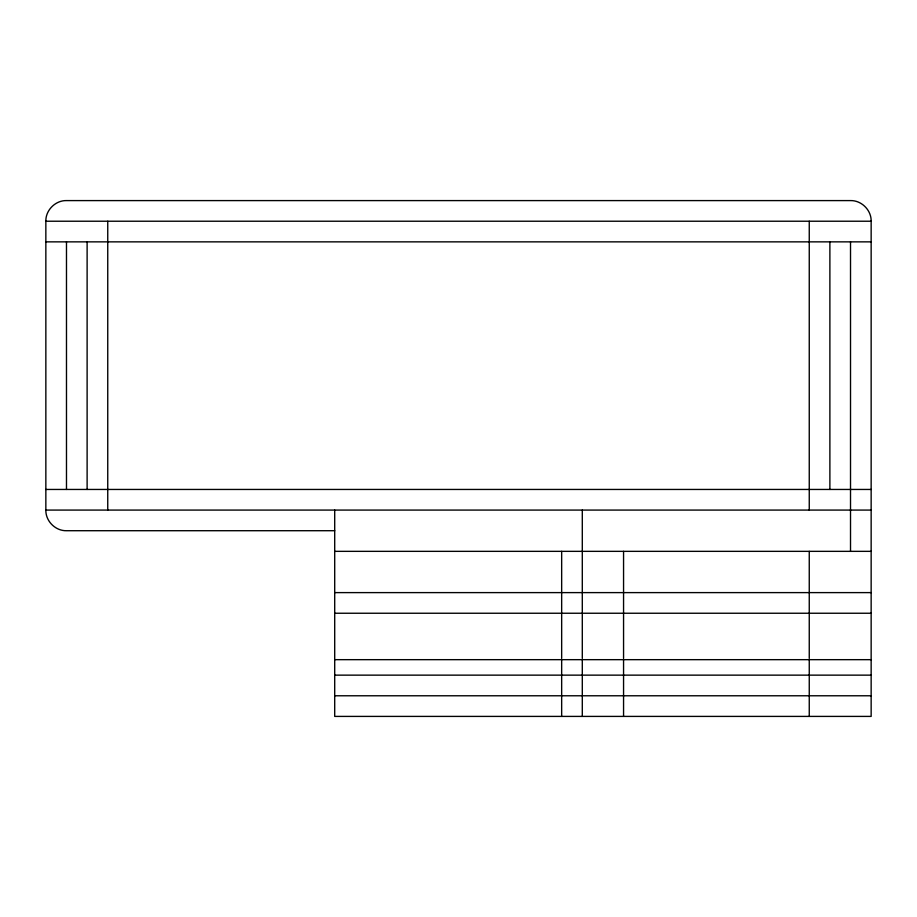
<?xml version="1.0" encoding="UTF-8"?>
<svg xmlns="http://www.w3.org/2000/svg" width="917" height="917" viewBox="0 0 917 917"><rect width="100%" height="100%" fill="white"/><g stroke="black" fill="none" stroke-linecap="round" stroke-linejoin="round"><path stroke-width="1.38" d="M334.705 530.714L66.483 530.714C55.456 531 45.563 521.108 45.85 510.081L45.85 221.226C45.563 210.199 55.456 200.307 66.483 200.594L850.518 200.594C861.544 200.307 871.437 210.199 871.15 221.226L871.15 716.406L334.705 716.406L334.705 510.081M45.85 221.226L871.15 221.226M45.85 241.859L871.15 241.859M45.85 489.449L871.15 489.449M45.85 510.081L871.15 510.081M334.705 551.346L871.15 551.346M334.705 592.611L871.15 592.611M334.705 613.244L871.15 613.244M334.705 659.667L871.15 659.667M334.705 675.141L871.15 675.141M334.705 695.774L871.15 695.774M850.518 241.859L850.518 551.346M829.885 241.859L829.885 489.449M809.252 221.226L809.252 510.081M809.252 551.346L809.252 658.406M809.252 659.667L809.252 716.406M623.56 551.346L623.56 658.406M623.56 659.667L623.56 716.406M582.295 510.081L582.295 658.406M582.295 659.667L582.295 716.406M561.663 551.346L561.663 658.406M561.663 659.667L561.663 716.406M107.748 221.226L107.748 510.081M87.115 241.859L87.115 489.449M66.483 241.859L66.483 489.449"/></g></svg>
